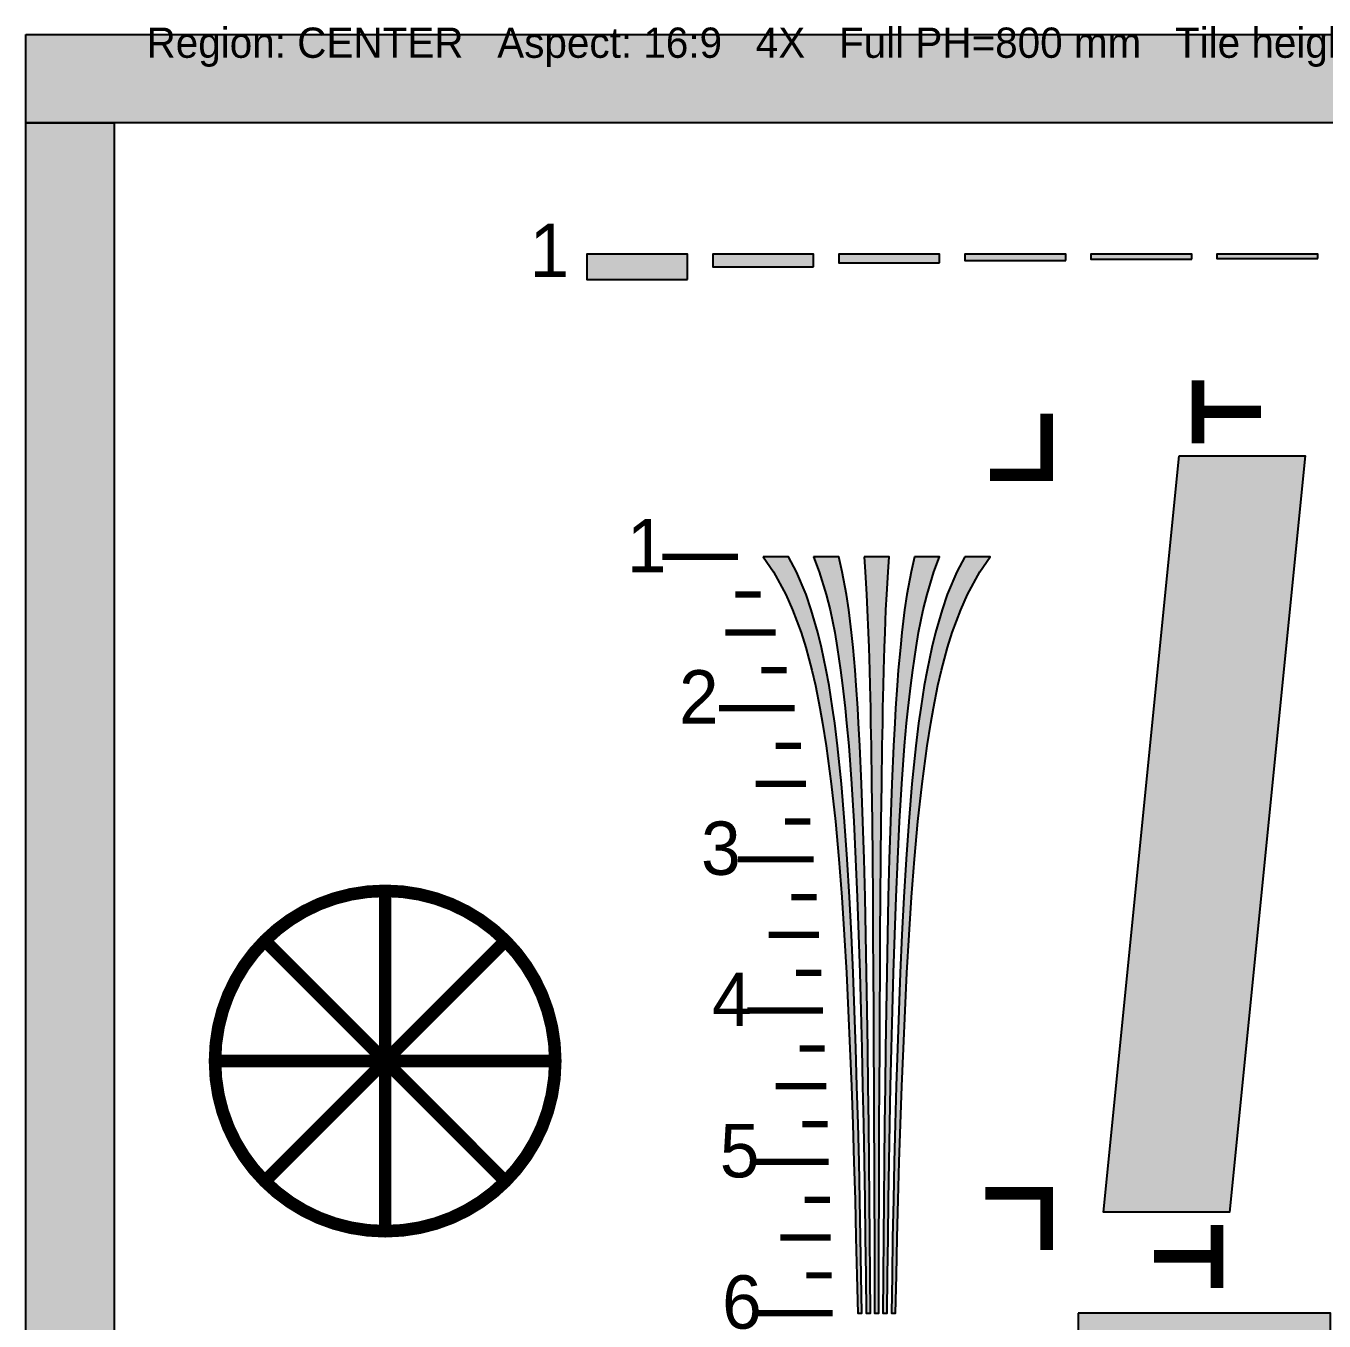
# Model space of a CAD drawing. Header units: millimetres. Extents: x 417 to 1260, y 223 to 953.
# Drawn here: x 417.1 to 829.1, y 541.8 to 952.7 of the extents above; entities that cross this region are included whole.
import ezdxf
from ezdxf.enums import TextEntityAlignment as Align

# ---------------------------------------------------------------- set-up
doc = ezdxf.new("R2010")
doc.units = ezdxf.units.MM
for name, color, linetype in [('CENTER', 7, 'Continuous'), ('FRAME', 7, 'Continuous'), ('LABELS', 7, 'Continuous'), ('NOTES', 7, 'Continuous')]:
    doc.layers.add(name, color=color, linetype=linetype)

msp = doc.modelspace()

# ---------------------------------------------------------------- hatches: boundary and pattern name
at = {"layer": 'CENTER', "true_color": 0x000000}
h = msp.add_hatch(color=7, dxfattribs=at)
h.dxf.hatch_style = 1
h.paths.add_polyline_path([(627.12, 872.25), (627.12, 880.25), (595.12, 880.25), (595.12, 872.25), (627.12, 872.25)])
h = msp.add_hatch(color=7, dxfattribs=at)
h.dxf.hatch_style = 1
h.paths.add_polyline_path([(667.12, 876.25), (667.12, 880.25), (635.12, 880.25), (635.12, 876.25), (667.12, 876.25)])
h = msp.add_hatch(color=7, dxfattribs=at)
h.dxf.hatch_style = 1
h.paths.add_polyline_path([(707.12, 877.57), (707.12, 880.25), (675.12, 880.25), (675.12, 877.57), (707.12, 877.57)])
h = msp.add_hatch(color=7, dxfattribs=at)
h.dxf.hatch_style = 1
h.paths.add_polyline_path([(747.12, 878.25), (747.12, 880.25), (715.12, 880.25), (715.12, 878.25), (747.12, 878.25)])
h = msp.add_hatch(color=7, dxfattribs=at)
h.dxf.hatch_style = 1
h.paths.add_polyline_path([(787.12, 878.65), (787.12, 880.25), (755.12, 880.25), (755.12, 878.65), (787.12, 878.65)])
h = msp.add_hatch(color=7, dxfattribs=at)
h.dxf.hatch_style = 1
h.paths.add_polyline_path([(827.12, 878.93), (827.12, 880.25), (795.12, 880.25), (795.12, 878.93), (827.12, 878.93)])
h = msp.add_hatch(color=7, dxfattribs=at)
h.dxf.hatch_style = 1
h.paths.add_polyline_path([(783.12, 816.25), (823.12, 816.25), (799.12, 576.25), (759.12, 576.25), (783.12, 816.25)])
h = msp.add_hatch(color=7, dxfattribs=at)
h.dxf.hatch_style = 1
h.paths.add_polyline_path([(651.12, 784.25), (654.4, 779.45), (658.32, 772.25), (660.44, 767.45), (663.12, 760.25), (664.64, 755.45), (666.56, 748.25), (667.68, 743.45), (669.12, 736.25), (669.96, 731.45), (671.12, 724.25), (672.72, 712.25), (674.04, 700.25), (675.12, 688.25), (676.04, 676.25), (676.84, 664.25), (677.52, 652.25), (678.12, 640.25), (678.64, 628.25), (679.12, 616.25), (679.56, 604.25), (679.92, 592.25), (680.28, 580.25), (680.56, 568.25), (680.84, 556.25), (681.12, 544.25), (682.44, 544.25), (682.24, 556.25), (682.04, 568.25), (681.8, 580.25), (681.52, 592.25), (681.24, 604.25), (680.88, 616.25), (680.52, 628.25), (680.12, 640.25), (679.64, 652.25), (679.12, 664.25), (678.52, 676.25), (677.8, 688.25), (676.92, 700.25), (675.92, 712.25), (674.68, 724.25), (673.8, 731.45), (673.12, 736.25), (672, 743.45), (671.12, 748.25), (669.64, 755.45), (668.44, 760.25), (666.36, 767.45), (664.72, 772.25), (661.68, 779.45), (659.12, 784.25), (651.12, 784.25), (651.12, 784.25)])
h = msp.add_hatch(color=7, dxfattribs=at)
h.dxf.hatch_style = 1
h.paths.add_polyline_path([(667.12, 784.25), (668.92, 779.45), (671.12, 772.25), (672.32, 767.45), (673.8, 760.25), (674.64, 755.45), (675.68, 748.25), (676.32, 743.45), (677.12, 736.25), (677.6, 731.45), (678.24, 724.25), (679.12, 712.25), (679.84, 700.25), (680.44, 688.25), (680.96, 676.25), (681.4, 664.25), (681.8, 652.25), (682.12, 640.25), (682.4, 628.25), (682.68, 616.25), (682.92, 604.25), (683.12, 592.25), (683.32, 580.25), (683.48, 568.25), (683.64, 556.25), (683.8, 544.25), (685.12, 544.25), (685.04, 556.25), (684.92, 568.25), (684.84, 580.25), (684.72, 592.25), (684.6, 604.25), (684.44, 616.25), (684.28, 628.25), (684.12, 640.25), (683.92, 652.25), (683.68, 664.25), (683.44, 676.25), (683.12, 688.25), (682.76, 700.25), (682.32, 712.25), (681.8, 724.25), (681.4, 731.45), (681.12, 736.25), (680.64, 743.45), (680.28, 748.25), (679.64, 755.45), (679.12, 760.25), (678.24, 767.45), (677.52, 772.25), (676.2, 779.45), (675.12, 784.25), (667.12, 784.25), (667.12, 784.25)])
h = msp.add_hatch(color=7, dxfattribs=at)
h.dxf.hatch_style = 1
h.paths.add_polyline_path([(683.12, 784.25), (683.48, 779.45), (683.92, 772.25), (684.16, 767.45), (684.44, 760.25), (684.64, 755.45), (684.84, 748.25), (684.96, 743.45), (685.12, 736.25), (685.2, 731.45), (685.36, 724.25), (685.52, 712.25), (685.68, 700.25), (685.8, 688.25), (685.88, 676.25), (685.96, 664.25), (686.04, 652.25), (686.12, 640.25), (686.16, 628.25), (686.24, 616.25), (686.28, 604.25), (686.32, 592.25), (686.36, 580.25), (686.4, 568.25), (686.44, 556.25), (686.44, 544.25), (687.8, 544.25), (687.8, 556.25), (687.84, 568.25), (687.88, 580.25), (687.92, 592.25), (687.96, 604.25), (688, 616.25), (688.08, 628.25), (688.12, 640.25), (688.2, 652.25), (688.28, 664.25), (688.36, 676.25), (688.44, 688.25), (688.56, 700.25), (688.72, 712.25), (688.88, 724.25), (689.04, 731.45), (689.12, 736.25), (689.28, 743.45), (689.4, 748.25), (689.64, 755.45), (689.8, 760.25), (690.08, 767.45), (690.32, 772.25), (690.76, 779.45), (691.12, 784.25), (683.12, 784.25), (683.12, 784.25)])
h = msp.add_hatch(color=7, dxfattribs=at)
h.dxf.hatch_style = 1
h.paths.add_polyline_path([(699.12, 784.25), (698.04, 779.45), (696.72, 772.25), (696, 767.45), (695.12, 760.25), (694.64, 755.45), (693.96, 748.25), (693.6, 743.45), (693.12, 736.25), (692.84, 731.45), (692.44, 724.25), (691.92, 712.25), (691.48, 700.25), (691.12, 688.25), (690.8, 676.25), (690.56, 664.25), (690.32, 652.25), (690.12, 640.25), (689.96, 628.25), (689.8, 616.25), (689.64, 604.25), (689.52, 592.25), (689.4, 580.25), (689.32, 568.25), (689.2, 556.25), (689.12, 544.25), (690.44, 544.25), (690.6, 556.25), (690.76, 568.25), (690.92, 580.25), (691.12, 592.25), (691.32, 604.25), (691.56, 616.25), (691.84, 628.25), (692.12, 640.25), (692.44, 652.25), (692.84, 664.25), (693.28, 676.25), (693.8, 688.25), (694.4, 700.25), (695.12, 712.25), (696, 724.25), (696.64, 731.45), (697.12, 736.25), (697.92, 743.45), (698.56, 748.25), (699.64, 755.45), (700.44, 760.25), (701.92, 767.45), (703.12, 772.25), (705.32, 779.45), (707.12, 784.25), (699.12, 784.25), (699.12, 784.25)])
h = msp.add_hatch(color=7, dxfattribs=at)
h.dxf.hatch_style = 1
h.paths.add_polyline_path([(715.12, 784.25), (712.56, 779.45), (709.52, 772.25), (707.88, 767.45), (705.8, 760.25), (704.64, 755.45), (703.12, 748.25), (702.24, 743.45), (701.12, 736.25), (700.44, 731.45), (699.56, 724.25), (698.32, 712.25), (697.32, 700.25), (696.44, 688.25), (695.72, 676.25), (695.12, 664.25), (694.6, 652.25), (694.12, 640.25), (693.72, 628.25), (693.36, 616.25), (693, 604.25), (692.72, 592.25), (692.44, 580.25), (692.2, 568.25), (692, 556.25), (691.8, 544.25), (693.12, 544.25), (693.4, 556.25), (693.68, 568.25), (693.96, 580.25), (694.32, 592.25), (694.68, 604.25), (695.12, 616.25), (695.6, 628.25), (696.12, 640.25), (696.72, 652.25), (697.4, 664.25), (698.2, 676.25), (699.12, 688.25), (700.2, 700.25), (701.52, 712.25), (703.12, 724.25), (704.28, 731.45), (705.12, 736.25), (706.56, 743.45), (707.68, 748.25), (709.64, 755.45), (711.12, 760.25), (713.8, 767.45), (715.92, 772.25), (719.84, 779.45), (723.12, 784.25), (715.12, 784.25), (715.12, 784.25)])
h = msp.add_hatch(color=7, dxfattribs=at)
h.dxf.hatch_style = 1
h.paths.add_polyline_path([(751.12, 544.25), (751.12, 464.25), (831.12, 464.25), (831.12, 544.25), (751.12, 544.25)])
at = {"layer": 'FRAME', "true_color": 0x000000}
h = msp.add_hatch(color=7, dxfattribs=at)
h.dxf.hatch_style = 1
h.paths.add_polyline_path([(417.12, 949.97), (1259.97, 949.97), (1259.97, 921.97), (417.12, 921.97), (417.12, 949.97)])
h = msp.add_hatch(color=7, dxfattribs=at)
h.dxf.hatch_style = 1
h.paths.add_polyline_path([(417.12, 921.97), (445.12, 921.97), (445.12, 250.93), (417.12, 250.93), (417.12, 921.97)])

# ---------------------------------------------------------------- linework, layer by layer
at = {"layer": 'CENTER', "color": 250}
for points in [[(627.12, 872.25), (627.12, 880.25), (595.12, 880.25), (595.12, 872.25), (627.12, 872.25)], [(667.12, 876.25), (667.12, 880.25), (635.12, 880.25), (635.12, 876.25), (667.12, 876.25)], [(707.12, 877.57), (707.12, 880.25), (675.12, 880.25), (675.12, 877.57), (707.12, 877.57)], [(747.12, 878.25), (747.12, 880.25), (715.12, 880.25), (715.12, 878.25), (747.12, 878.25)], [(787.12, 878.65), (787.12, 880.25), (755.12, 880.25), (755.12, 878.65), (787.12, 878.65)], [(827.12, 878.93), (827.12, 880.25), (795.12, 880.25), (795.12, 878.93), (827.12, 878.93)], [(783.12, 816.25), (823.12, 816.25), (799.12, 576.25), (759.12, 576.25), (783.12, 816.25)], [(651.12, 784.25), (654.4, 779.45), (658.32, 772.25), (660.44, 767.45), (663.12, 760.25), (664.64, 755.45), (666.56, 748.25), (667.68, 743.45), (669.12, 736.25), (669.96, 731.45), (671.12, 724.25), (672.72, 712.25), (674.04, 700.25), (675.12, 688.25), (676.04, 676.25), (676.84, 664.25), (677.52, 652.25), (678.12, 640.25), (678.64, 628.25), (679.12, 616.25), (679.56, 604.25), (679.92, 592.25), (680.28, 580.25), (680.56, 568.25), (680.84, 556.25), (681.12, 544.25), (682.44, 544.25), (682.24, 556.25), (682.04, 568.25), (681.8, 580.25), (681.52, 592.25), (681.24, 604.25), (680.88, 616.25), (680.52, 628.25), (680.12, 640.25), (679.64, 652.25), (679.12, 664.25), (678.52, 676.25), (677.8, 688.25), (676.92, 700.25), (675.92, 712.25), (674.68, 724.25), (673.8, 731.45), (673.12, 736.25), (672, 743.45), (671.12, 748.25), (669.64, 755.45), (668.44, 760.25), (666.36, 767.45), (664.72, 772.25), (661.68, 779.45), (659.12, 784.25), (651.12, 784.25), (651.12, 784.25)], [(667.12, 784.25), (668.92, 779.45), (671.12, 772.25), (672.32, 767.45), (673.8, 760.25), (674.64, 755.45), (675.68, 748.25), (676.32, 743.45), (677.12, 736.25), (677.6, 731.45), (678.24, 724.25), (679.12, 712.25), (679.84, 700.25), (680.44, 688.25), (680.96, 676.25), (681.4, 664.25), (681.8, 652.25), (682.12, 640.25), (682.4, 628.25), (682.68, 616.25), (682.92, 604.25), (683.12, 592.25), (683.32, 580.25), (683.48, 568.25), (683.64, 556.25), (683.8, 544.25), (685.12, 544.25), (685.04, 556.25), (684.92, 568.25), (684.84, 580.25), (684.72, 592.25), (684.6, 604.25), (684.44, 616.25), (684.28, 628.25), (684.12, 640.25), (683.92, 652.25), (683.68, 664.25), (683.44, 676.25), (683.12, 688.25), (682.76, 700.25), (682.32, 712.25), (681.8, 724.25), (681.4, 731.45), (681.12, 736.25), (680.64, 743.45), (680.28, 748.25), (679.64, 755.45), (679.12, 760.25), (678.24, 767.45), (677.52, 772.25), (676.2, 779.45), (675.12, 784.25), (667.12, 784.25), (667.12, 784.25)], [(683.12, 784.25), (683.48, 779.45), (683.92, 772.25), (684.16, 767.45), (684.44, 760.25), (684.64, 755.45), (684.84, 748.25), (684.96, 743.45), (685.12, 736.25), (685.2, 731.45), (685.36, 724.25), (685.52, 712.25), (685.68, 700.25), (685.8, 688.25), (685.88, 676.25), (685.96, 664.25), (686.04, 652.25), (686.12, 640.25), (686.16, 628.25), (686.24, 616.25), (686.28, 604.25), (686.32, 592.25), (686.36, 580.25), (686.4, 568.25), (686.44, 556.25), (686.44, 544.25), (687.8, 544.25), (687.8, 556.25), (687.84, 568.25), (687.88, 580.25), (687.92, 592.25), (687.96, 604.25), (688, 616.25), (688.08, 628.25), (688.12, 640.25), (688.2, 652.25), (688.28, 664.25), (688.36, 676.25), (688.44, 688.25), (688.56, 700.25), (688.72, 712.25), (688.88, 724.25), (689.04, 731.45), (689.12, 736.25), (689.28, 743.45), (689.4, 748.25), (689.64, 755.45), (689.8, 760.25), (690.08, 767.45), (690.32, 772.25), (690.76, 779.45), (691.12, 784.25), (683.12, 784.25), (683.12, 784.25)], [(699.12, 784.25), (698.04, 779.45), (696.72, 772.25), (696, 767.45), (695.12, 760.25), (694.64, 755.45), (693.96, 748.25), (693.6, 743.45), (693.12, 736.25), (692.84, 731.45), (692.44, 724.25), (691.92, 712.25), (691.48, 700.25), (691.12, 688.25), (690.8, 676.25), (690.56, 664.25), (690.32, 652.25), (690.12, 640.25), (689.96, 628.25), (689.8, 616.25), (689.64, 604.25), (689.52, 592.25), (689.4, 580.25), (689.32, 568.25), (689.2, 556.25), (689.12, 544.25), (690.44, 544.25), (690.6, 556.25), (690.76, 568.25), (690.92, 580.25), (691.12, 592.25), (691.32, 604.25), (691.56, 616.25), (691.84, 628.25), (692.12, 640.25), (692.44, 652.25), (692.84, 664.25), (693.28, 676.25), (693.8, 688.25), (694.4, 700.25), (695.12, 712.25), (696, 724.25), (696.64, 731.45), (697.12, 736.25), (697.92, 743.45), (698.56, 748.25), (699.64, 755.45), (700.44, 760.25), (701.92, 767.45), (703.12, 772.25), (705.32, 779.45), (707.12, 784.25), (699.12, 784.25), (699.12, 784.25)], [(715.12, 784.25), (712.56, 779.45), (709.52, 772.25), (707.88, 767.45), (705.8, 760.25), (704.64, 755.45), (703.12, 748.25), (702.24, 743.45), (701.12, 736.25), (700.44, 731.45), (699.56, 724.25), (698.32, 712.25), (697.32, 700.25), (696.44, 688.25), (695.72, 676.25), (695.12, 664.25), (694.6, 652.25), (694.12, 640.25), (693.72, 628.25), (693.36, 616.25), (693, 604.25), (692.72, 592.25), (692.44, 580.25), (692.2, 568.25), (692, 556.25), (691.8, 544.25), (693.12, 544.25), (693.4, 556.25), (693.68, 568.25), (693.96, 580.25), (694.32, 592.25), (694.68, 604.25), (695.12, 616.25), (695.6, 628.25), (696.12, 640.25), (696.72, 652.25), (697.4, 664.25), (698.2, 676.25), (699.12, 688.25), (700.2, 700.25), (701.52, 712.25), (703.12, 724.25), (704.28, 731.45), (705.12, 736.25), (706.56, 743.45), (707.68, 748.25), (709.64, 755.45), (711.12, 760.25), (713.8, 767.45), (715.92, 772.25), (719.84, 779.45), (723.12, 784.25), (715.12, 784.25), (715.12, 784.25)], [(751.12, 544.25), (751.12, 464.25), (831.12, 464.25), (831.12, 544.25), (751.12, 544.25)]]:
    msp.add_lwpolyline(points, close=True, dxfattribs=at)
at = {"layer": 'CENTER', "color": 250, "lineweight": 35}
for points, const_width in [([(789.12, 840.25), (789.12, 820.25)], 4), ([(809.12, 830.25), (789.12, 830.25)], 4), ([(723.12, 810.25), (741.12, 810.25), (741.12, 829.71)], 4), ([(619.12, 784.25), (643.12, 784.25)], 2), ([(642.32, 772.25), (650.32, 772.25)], 2), ([(639.12, 760.25), (655.12, 760.25)], 2), ([(650.56, 748.25), (658.56, 748.25)], 2), ([(637.12, 736.25), (661.12, 736.25)], 2), ([(655.12, 724.25), (663.12, 724.25)], 2), ([(648.72, 712.25), (664.72, 712.25)], 2), ([(658.04, 700.25), (666.04, 700.25)], 2), ([(643.12, 688.25), (667.12, 688.25)], 2), ([(585.12, 624.25), (584.84, 618.73), (584.02, 613.37), (582.69, 608.19), (580.88, 603.23), (578.6, 598.51), (575.9, 594.06), (572.79, 589.9), (569.3, 586.07), (565.47, 582.58), (561.31, 579.47), (556.86, 576.77), (552.14, 574.49), (547.18, 572.68), (542, 571.35), (536.64, 570.53), (531.12, 570.25), (525.6, 570.53), (520.24, 571.35), (515.06, 572.68), (510.1, 574.49), (505.38, 576.77), (500.93, 579.47), (496.77, 582.58), (492.94, 586.07), (489.45, 589.9), (486.34, 594.06), (483.64, 598.51), (481.36, 603.23), (479.55, 608.19), (478.22, 613.37), (477.4, 618.73), (477.12, 624.25), (477.4, 629.77), (478.22, 635.13), (479.55, 640.31), (481.36, 645.27), (483.64, 649.99), (486.34, 654.44), (489.45, 658.6), (492.94, 662.43), (496.77, 665.92), (500.93, 669.03), (505.38, 671.73), (510.1, 674.01), (515.06, 675.82), (520.24, 677.15), (525.6, 677.97), (531.12, 678.25), (536.64, 677.97), (542, 677.15), (547.18, 675.82), (552.14, 674.01), (556.86, 671.73), (561.31, 669.03), (565.47, 665.92), (569.3, 662.43), (572.79, 658.6), (575.9, 654.44), (578.6, 649.99), (580.88, 645.27), (582.69, 640.31), (584.02, 635.13), (584.84, 629.77), (585.12, 624.25)], 4), ([(531.12, 678.25), (531.12, 570.25)], 4), ([(660.04, 676.25), (668.04, 676.25)], 2), ([(492.93, 586.07), (569.3, 662.43)], 4), ([(492.94, 662.43), (569.3, 586.07)], 4), ([(652.84, 664.25), (668.84, 664.25)], 2), ([(661.52, 652.25), (669.52, 652.25)], 2), ([(646.12, 640.25), (670.12, 640.25)], 2), ([(477.12, 624.25), (585.12, 624.25)], 4), ([(662.64, 628.25), (670.64, 628.25)], 2), ([(655.12, 616.25), (671.12, 616.25)], 2), ([(663.56, 604.25), (671.56, 604.25)], 2), ([(647.92, 592.25), (671.92, 592.25)], 2), ([(664.28, 580.25), (672.28, 580.25)], 2), ([(741.12, 564.25), (741.12, 582.25), (721.66, 582.25)], 4), ([(795.12, 552.25), (795.12, 572.25)], 4), ([(656.56, 568.25), (672.56, 568.25)], 2), ([(775.12, 562.25), (795.12, 562.25)], 4), ([(664.84, 556.25), (672.84, 556.25)], 2), ([(649.12, 544.25), (673.12, 544.25)], 2)]:
    msp.add_lwpolyline(points, dxfattribs=dict(at, const_width=const_width))
at = {"layer": 'CENTER', "color": 250, "true_color": 0x000000}
for points in [[(595.12, 872.25), (627.12, 872.25), (627.12, 880.25)], [(627.12, 880.25), (595.12, 880.25), (595.12, 872.25)], [(635.12, 876.25), (667.12, 876.25), (667.12, 880.25)], [(667.12, 880.25), (635.12, 880.25), (635.12, 876.25)], [(675.12, 877.57), (707.12, 877.57), (707.12, 880.25)], [(707.12, 880.25), (675.12, 880.25), (675.12, 877.57)], [(715.12, 878.25), (747.12, 878.25), (747.12, 880.25)], [(747.12, 880.25), (715.12, 880.25), (715.12, 878.25)], [(755.12, 878.65), (787.12, 878.65), (787.12, 880.25)], [(787.12, 880.25), (755.12, 880.25), (755.12, 878.65)], [(795.12, 878.93), (827.12, 878.93), (827.12, 880.25)], [(827.12, 880.25), (795.12, 880.25), (795.12, 878.93)], [(783.12, 816.25), (759.12, 576.25), (799.12, 576.25)], [(799.12, 576.25), (823.12, 816.25), (783.12, 816.25)], [(659.12, 784.25), (651.12, 784.25), (654.4, 779.45)], [(659.12, 784.25), (654.4, 779.45), (658.32, 772.25)], [(659.12, 784.25), (658.32, 772.25), (660.44, 767.45)], [(659.12, 784.25), (660.44, 767.45), (663.12, 760.25)], [(659.12, 784.25), (663.12, 760.25), (664.64, 755.45)], [(659.12, 784.25), (664.64, 755.45), (666.56, 748.25)], [(659.12, 784.25), (666.56, 748.25), (667.68, 743.45)], [(659.12, 784.25), (667.68, 743.45), (676.92, 700.25)], [(659.12, 784.25), (676.92, 700.25), (675.92, 712.25)], [(659.12, 784.25), (675.92, 712.25), (674.68, 724.25)], [(659.12, 784.25), (674.68, 724.25), (673.8, 731.45)], [(659.12, 784.25), (673.8, 731.45), (673.12, 736.25)], [(659.12, 784.25), (673.12, 736.25), (672, 743.45)], [(659.12, 784.25), (672, 743.45), (671.12, 748.25)], [(659.12, 784.25), (671.12, 748.25), (669.64, 755.45)], [(659.12, 784.25), (669.64, 755.45), (668.44, 760.25)], [(659.12, 784.25), (668.44, 760.25), (666.36, 767.45)], [(659.12, 784.25), (666.36, 767.45), (664.72, 772.25)], [(664.72, 772.25), (661.68, 779.45), (659.12, 784.25)], [(675.12, 784.25), (667.12, 784.25), (668.92, 779.45)], [(675.12, 784.25), (668.92, 779.45), (671.12, 772.25)], [(675.12, 784.25), (671.12, 772.25), (672.32, 767.45)], [(675.12, 784.25), (672.32, 767.45), (673.8, 760.25)], [(675.12, 784.25), (673.8, 760.25), (674.64, 755.45)], [(675.12, 784.25), (674.64, 755.45), (675.68, 748.25)], [(675.12, 784.25), (675.68, 748.25), (676.32, 743.45)], [(675.12, 784.25), (676.32, 743.45), (677.12, 736.25)], [(675.12, 784.25), (677.12, 736.25), (677.6, 731.45)], [(675.12, 784.25), (677.6, 731.45), (678.24, 724.25)], [(675.12, 784.25), (678.24, 724.25), (679.12, 712.25)], [(675.12, 784.25), (679.12, 712.25), (679.84, 700.25)], [(675.12, 784.25), (679.84, 700.25), (684.28, 628.25)], [(675.12, 784.25), (684.28, 628.25), (684.12, 640.25)], [(675.12, 784.25), (684.12, 640.25), (683.92, 652.25)], [(675.12, 784.25), (683.92, 652.25), (683.68, 664.25)], [(675.12, 784.25), (683.68, 664.25), (683.44, 676.25)], [(675.12, 784.25), (683.44, 676.25), (683.12, 688.25)], [(675.12, 784.25), (683.12, 688.25), (682.76, 700.25)], [(675.12, 784.25), (682.76, 700.25), (682.32, 712.25)], [(675.12, 784.25), (682.32, 712.25), (681.8, 724.25)], [(675.12, 784.25), (681.8, 724.25), (681.4, 731.45)], [(675.12, 784.25), (681.4, 731.45), (681.12, 736.25)], [(675.12, 784.25), (681.12, 736.25), (680.64, 743.45)], [(675.12, 784.25), (680.64, 743.45), (680.28, 748.25)], [(675.12, 784.25), (680.28, 748.25), (679.64, 755.45)], [(675.12, 784.25), (679.64, 755.45), (679.12, 760.25)], [(675.12, 784.25), (679.12, 760.25), (678.24, 767.45)], [(675.12, 784.25), (678.24, 767.45), (677.52, 772.25)], [(677.52, 772.25), (676.2, 779.45), (675.12, 784.25)], [(691.12, 784.25), (683.12, 784.25), (683.48, 779.45)], [(691.12, 784.25), (683.48, 779.45), (683.92, 772.25)], [(691.12, 784.25), (683.92, 772.25), (684.16, 767.45)], [(691.12, 784.25), (684.16, 767.45), (684.44, 760.25)], [(691.12, 784.25), (684.44, 760.25), (684.64, 755.45)], [(691.12, 784.25), (684.64, 755.45), (684.84, 748.25)], [(691.12, 784.25), (684.84, 748.25), (684.96, 743.45)], [(691.12, 784.25), (684.96, 743.45), (685.12, 736.25)], [(691.12, 784.25), (685.12, 736.25), (685.2, 731.45)], [(691.12, 784.25), (685.2, 731.45), (685.36, 724.25)], [(691.12, 784.25), (685.36, 724.25), (685.52, 712.25)], [(685.52, 712.25), (690.76, 779.45), (691.12, 784.25)], [(707.12, 784.25), (695.12, 760.25), (694.64, 755.45)], [(694.64, 755.45), (705.32, 779.45), (707.12, 784.25)], [(707.12, 784.25), (696, 767.45), (695.12, 760.25)], [(707.12, 784.25), (696.72, 772.25), (696, 767.45)], [(707.12, 784.25), (698.04, 779.45), (696.72, 772.25)], [(707.12, 784.25), (699.12, 784.25), (698.04, 779.45)], [(723.12, 784.25), (707.88, 767.45), (705.8, 760.25)], [(705.8, 760.25), (719.84, 779.45), (723.12, 784.25)], [(723.12, 784.25), (709.52, 772.25), (707.88, 767.45)], [(723.12, 784.25), (712.56, 779.45), (709.52, 772.25)], [(723.12, 784.25), (715.12, 784.25), (712.56, 779.45)], [(685.52, 712.25), (690.32, 772.25), (690.76, 779.45)], [(694.64, 755.45), (703.12, 772.25), (705.32, 779.45)], [(705.8, 760.25), (715.92, 772.25), (719.84, 779.45)], [(685.52, 712.25), (690.08, 767.45), (690.32, 772.25)], [(694.64, 755.45), (701.92, 767.45), (703.12, 772.25)], [(705.8, 760.25), (713.8, 767.45), (715.92, 772.25)], [(685.52, 712.25), (689.8, 760.25), (690.08, 767.45)], [(694.64, 755.45), (700.44, 760.25), (701.92, 767.45)], [(705.8, 760.25), (711.12, 760.25), (713.8, 767.45)], [(685.52, 712.25), (689.64, 755.45), (689.8, 760.25)], [(705.8, 760.25), (694.6, 652.25), (694.12, 640.25)], [(705.8, 760.25), (694.12, 640.25), (700.2, 700.25)], [(705.8, 760.25), (695.12, 664.25), (694.6, 652.25)], [(694.64, 755.45), (699.64, 755.45), (700.44, 760.25)], [(705.8, 760.25), (695.72, 676.25), (695.12, 664.25)], [(705.8, 760.25), (696.44, 688.25), (695.72, 676.25)], [(705.8, 760.25), (697.32, 700.25), (696.44, 688.25)], [(705.8, 760.25), (698.32, 712.25), (697.32, 700.25)], [(705.8, 760.25), (699.56, 724.25), (698.32, 712.25)], [(705.8, 760.25), (700.44, 731.45), (699.56, 724.25)], [(705.8, 760.25), (700.2, 700.25), (701.52, 712.25)], [(705.8, 760.25), (701.12, 736.25), (700.44, 731.45)], [(705.8, 760.25), (702.24, 743.45), (701.12, 736.25)], [(705.8, 760.25), (701.52, 712.25), (703.12, 724.25)], [(705.8, 760.25), (703.12, 748.25), (702.24, 743.45)], [(705.8, 760.25), (704.64, 755.45), (703.12, 748.25)], [(705.8, 760.25), (703.12, 724.25), (704.28, 731.45)], [(705.8, 760.25), (704.28, 731.45), (705.12, 736.25)], [(705.8, 760.25), (705.12, 736.25), (706.56, 743.45)], [(705.8, 760.25), (706.56, 743.45), (707.68, 748.25)], [(705.8, 760.25), (707.68, 748.25), (709.64, 755.45)], [(705.8, 760.25), (709.64, 755.45), (711.12, 760.25)], [(685.52, 712.25), (689.4, 748.25), (689.64, 755.45)], [(694.64, 755.45), (689.2, 556.25), (689.12, 544.25)], [(694.64, 755.45), (689.12, 544.25), (691.56, 616.25)], [(694.64, 755.45), (689.32, 568.25), (689.2, 556.25)], [(694.64, 755.45), (689.4, 580.25), (689.32, 568.25)], [(694.64, 755.45), (689.52, 592.25), (689.4, 580.25)], [(694.64, 755.45), (689.64, 604.25), (689.52, 592.25)], [(694.64, 755.45), (689.8, 616.25), (689.64, 604.25)], [(694.64, 755.45), (689.96, 628.25), (689.8, 616.25)], [(694.64, 755.45), (690.12, 640.25), (689.96, 628.25)], [(694.64, 755.45), (690.32, 652.25), (690.12, 640.25)], [(694.64, 755.45), (690.56, 664.25), (690.32, 652.25)], [(694.64, 755.45), (690.8, 676.25), (690.56, 664.25)], [(694.64, 755.45), (691.12, 688.25), (690.8, 676.25)], [(694.64, 755.45), (691.48, 700.25), (691.12, 688.25)], [(694.64, 755.45), (691.92, 712.25), (691.48, 700.25)], [(694.64, 755.45), (691.56, 616.25), (691.84, 628.25)], [(694.64, 755.45), (691.84, 628.25), (692.12, 640.25)], [(694.64, 755.45), (692.44, 724.25), (691.92, 712.25)], [(694.64, 755.45), (692.12, 640.25), (692.44, 652.25)], [(694.64, 755.45), (692.84, 731.45), (692.44, 724.25)], [(694.64, 755.45), (692.44, 652.25), (692.84, 664.25)], [(694.64, 755.45), (693.12, 736.25), (692.84, 731.45)], [(694.64, 755.45), (692.84, 664.25), (693.28, 676.25)], [(694.64, 755.45), (693.6, 743.45), (693.12, 736.25)], [(694.64, 755.45), (693.28, 676.25), (693.8, 688.25)], [(694.64, 755.45), (693.96, 748.25), (693.6, 743.45)], [(694.64, 755.45), (693.8, 688.25), (694.4, 700.25)], [(694.64, 755.45), (694.4, 700.25), (695.12, 712.25)], [(694.64, 755.45), (695.12, 712.25), (696, 724.25)], [(694.64, 755.45), (696, 724.25), (696.64, 731.45)], [(694.64, 755.45), (696.64, 731.45), (697.12, 736.25)], [(694.64, 755.45), (697.12, 736.25), (697.92, 743.45)], [(694.64, 755.45), (697.92, 743.45), (698.56, 748.25)], [(694.64, 755.45), (698.56, 748.25), (699.64, 755.45)], [(685.52, 712.25), (689.28, 743.45), (689.4, 748.25)], [(667.68, 743.45), (669.12, 736.25), (676.92, 700.25)], [(685.52, 712.25), (689.12, 736.25), (689.28, 743.45)], [(669.12, 736.25), (669.96, 731.45), (677.8, 688.25)], [(669.12, 736.25), (677.8, 688.25), (676.92, 700.25)], [(685.52, 712.25), (689.04, 731.45), (689.12, 736.25)], [(669.96, 731.45), (671.12, 724.25), (677.8, 688.25)], [(685.52, 712.25), (688.88, 724.25), (689.04, 731.45)], [(671.12, 724.25), (672.72, 712.25), (678.52, 676.25)], [(671.12, 724.25), (678.52, 676.25), (677.8, 688.25)], [(685.52, 712.25), (688.72, 712.25), (688.88, 724.25)], [(672.72, 712.25), (674.04, 700.25), (679.64, 652.25)], [(672.72, 712.25), (679.64, 652.25), (679.12, 664.25)], [(672.72, 712.25), (679.12, 664.25), (678.52, 676.25)], [(685.52, 712.25), (685.68, 700.25), (687.8, 544.25)], [(685.52, 712.25), (687.8, 544.25), (687.8, 556.25)], [(685.52, 712.25), (687.8, 556.25), (687.84, 568.25)], [(685.52, 712.25), (687.84, 568.25), (687.88, 580.25)], [(685.52, 712.25), (687.88, 580.25), (687.92, 592.25)], [(685.52, 712.25), (687.92, 592.25), (687.96, 604.25)], [(685.52, 712.25), (687.96, 604.25), (688, 616.25)], [(685.52, 712.25), (688, 616.25), (688.08, 628.25)], [(685.52, 712.25), (688.08, 628.25), (688.12, 640.25)], [(685.52, 712.25), (688.12, 640.25), (688.2, 652.25)], [(685.52, 712.25), (688.2, 652.25), (688.28, 664.25)], [(685.52, 712.25), (688.28, 664.25), (688.36, 676.25)], [(685.52, 712.25), (688.36, 676.25), (688.44, 688.25)], [(685.52, 712.25), (688.44, 688.25), (688.56, 700.25)], [(685.52, 712.25), (688.56, 700.25), (688.72, 712.25)], [(674.04, 700.25), (675.12, 688.25), (680.12, 640.25)], [(674.04, 700.25), (680.12, 640.25), (679.64, 652.25)], [(679.84, 700.25), (680.44, 688.25), (684.44, 616.25)], [(679.84, 700.25), (684.44, 616.25), (684.28, 628.25)], [(685.68, 700.25), (685.8, 688.25), (687.8, 544.25)], [(694.12, 640.25), (699.12, 688.25), (700.2, 700.25)], [(675.12, 688.25), (676.04, 676.25), (680.88, 616.25)], [(675.12, 688.25), (680.88, 616.25), (680.52, 628.25)], [(675.12, 688.25), (680.52, 628.25), (680.12, 640.25)], [(680.44, 688.25), (680.96, 676.25), (684.72, 592.25)], [(680.44, 688.25), (684.72, 592.25), (684.6, 604.25)], [(680.44, 688.25), (684.6, 604.25), (684.44, 616.25)], [(685.8, 688.25), (685.88, 676.25), (685.96, 664.25)], [(685.8, 688.25), (685.96, 664.25), (687.8, 544.25)], [(694.12, 640.25), (698.2, 676.25), (699.12, 688.25)], [(676.04, 676.25), (676.84, 664.25), (681.24, 604.25)], [(676.04, 676.25), (681.24, 604.25), (680.88, 616.25)], [(680.96, 676.25), (681.4, 664.25), (684.84, 580.25)], [(680.96, 676.25), (684.84, 580.25), (684.72, 592.25)], [(694.12, 640.25), (697.4, 664.25), (698.2, 676.25)], [(676.84, 664.25), (677.52, 652.25), (681.8, 580.25)], [(676.84, 664.25), (681.8, 580.25), (681.52, 592.25)], [(676.84, 664.25), (681.52, 592.25), (681.24, 604.25)], [(681.4, 664.25), (681.8, 652.25), (685.04, 556.25)], [(681.4, 664.25), (685.04, 556.25), (684.92, 568.25)], [(681.4, 664.25), (684.92, 568.25), (684.84, 580.25)], [(685.96, 664.25), (686.04, 652.25), (686.12, 640.25)], [(685.96, 664.25), (686.12, 640.25), (687.8, 544.25)], [(694.12, 640.25), (696.72, 652.25), (697.4, 664.25)], [(677.52, 652.25), (678.12, 640.25), (682.04, 568.25)], [(677.52, 652.25), (682.04, 568.25), (681.8, 580.25)], [(681.8, 652.25), (682.12, 640.25), (685.12, 544.25)], [(681.8, 652.25), (685.12, 544.25), (685.04, 556.25)], [(694.12, 640.25), (696.12, 640.25), (696.72, 652.25)], [(678.12, 640.25), (678.64, 628.25), (682.44, 544.25)], [(678.12, 640.25), (682.44, 544.25), (682.24, 556.25)], [(678.12, 640.25), (682.24, 556.25), (682.04, 568.25)], [(682.12, 640.25), (682.4, 628.25), (685.12, 544.25)], [(686.12, 640.25), (686.16, 628.25), (686.24, 616.25)], [(686.12, 640.25), (686.24, 616.25), (687.8, 544.25)], [(694.12, 640.25), (692, 556.25), (691.8, 544.25)], [(694.12, 640.25), (691.8, 544.25), (693.12, 544.25)], [(694.12, 640.25), (692.2, 568.25), (692, 556.25)], [(694.12, 640.25), (692.44, 580.25), (692.2, 568.25)], [(694.12, 640.25), (692.72, 592.25), (692.44, 580.25)], [(694.12, 640.25), (693, 604.25), (692.72, 592.25)], [(694.12, 640.25), (693.36, 616.25), (693, 604.25)], [(694.12, 640.25), (693.12, 544.25), (693.4, 556.25)], [(694.12, 640.25), (693.72, 628.25), (693.36, 616.25)], [(694.12, 640.25), (693.4, 556.25), (693.68, 568.25)], [(694.12, 640.25), (693.68, 568.25), (693.96, 580.25)], [(694.12, 640.25), (693.96, 580.25), (694.32, 592.25)], [(694.12, 640.25), (694.32, 592.25), (694.68, 604.25)], [(694.12, 640.25), (694.68, 604.25), (695.12, 616.25)], [(694.12, 640.25), (695.12, 616.25), (695.6, 628.25)], [(694.12, 640.25), (695.6, 628.25), (696.12, 640.25)], [(678.64, 628.25), (679.12, 616.25), (682.44, 544.25)], [(682.4, 628.25), (682.68, 616.25), (685.12, 544.25)], [(679.12, 616.25), (679.56, 604.25), (682.44, 544.25)], [(682.68, 616.25), (682.92, 604.25), (685.12, 544.25)], [(686.24, 616.25), (686.28, 604.25), (686.36, 580.25)], [(686.24, 616.25), (686.36, 580.25), (687.8, 544.25)], [(689.12, 544.25), (691.32, 604.25), (691.56, 616.25)], [(679.56, 604.25), (679.92, 592.25), (682.44, 544.25)], [(682.92, 604.25), (683.12, 592.25), (683.32, 580.25)], [(682.92, 604.25), (683.32, 580.25), (685.12, 544.25)], [(686.28, 604.25), (686.32, 592.25), (686.36, 580.25)], [(689.12, 544.25), (691.12, 592.25), (691.32, 604.25)], [(679.92, 592.25), (680.28, 580.25), (682.44, 544.25)], [(689.12, 544.25), (690.92, 580.25), (691.12, 592.25)], [(680.28, 580.25), (680.56, 568.25), (680.84, 556.25)], [(680.28, 580.25), (680.84, 556.25), (682.44, 544.25)], [(683.32, 580.25), (683.48, 568.25), (683.64, 556.25)], [(683.32, 580.25), (683.64, 556.25), (683.8, 544.25)], [(683.32, 580.25), (683.8, 544.25), (685.12, 544.25)], [(686.36, 580.25), (686.4, 568.25), (687.8, 544.25)], [(689.12, 544.25), (690.76, 568.25), (690.92, 580.25)], [(686.4, 568.25), (686.44, 556.25), (687.8, 544.25)], [(689.12, 544.25), (690.6, 556.25), (690.76, 568.25)], [(680.84, 556.25), (681.12, 544.25), (682.44, 544.25)], [(686.44, 556.25), (686.44, 544.25), (687.8, 544.25)], [(689.12, 544.25), (690.44, 544.25), (690.6, 556.25)], [(831.12, 544.25), (751.12, 544.25), (751.12, 464.25)], [(751.12, 464.25), (831.12, 464.25), (831.12, 544.25)]]:
    msp.add_solid(points, dxfattribs=at)
at = {"layer": 'FRAME', "color": 250}
for points in [[(417.12, 949.97), (1259.97, 949.97), (1259.97, 921.97), (417.12, 921.97), (417.12, 949.97)], [(417.12, 921.97), (445.12, 921.97), (445.12, 250.93), (417.12, 250.93), (417.12, 921.97)]]:
    msp.add_lwpolyline(points, close=True, dxfattribs=at)
at = {"layer": 'FRAME', "color": 250, "true_color": 0x000000}
for points in [[(417.12, 949.97), (417.12, 921.97), (1259.97, 921.97)], [(1259.97, 921.97), (1259.97, 949.97), (417.12, 949.97)], [(417.12, 921.97), (417.12, 250.93), (445.12, 250.93)], [(445.12, 250.93), (445.12, 921.97), (417.12, 921.97)]]:
    msp.add_solid(points, dxfattribs=at)

# ---------------------------------------------------------------- texts
at = {"layer": 'LABELS', "color": 250}
for s, p in [('1', (576.96, 873.03)), ('1', (607.81, 779.33)), ('2', (624.38, 731.33)), ('3', (631.39, 683.33)), ('4', (634.84, 635.33)), ('5', (637.32, 587.33)), ('6', (638.06, 539.33))]:
    msp.add_text(s, height=16.93, dxfattribs=at).set_placement(p)
at = {"layer": 'NOTES', "color": 250}
msp.add_text('Region: CENTER   Aspect: 16:9   4X   Full PH=800 mm   Tile height=671 mm   If this tile fills the frame, multiply labeled LW/PH by 1.19', height=9.6, dxfattribs=at).set_placement((838.54, 947.37), align=Align.MIDDLE_CENTER)

doc.saveas('drawing.dxf')
